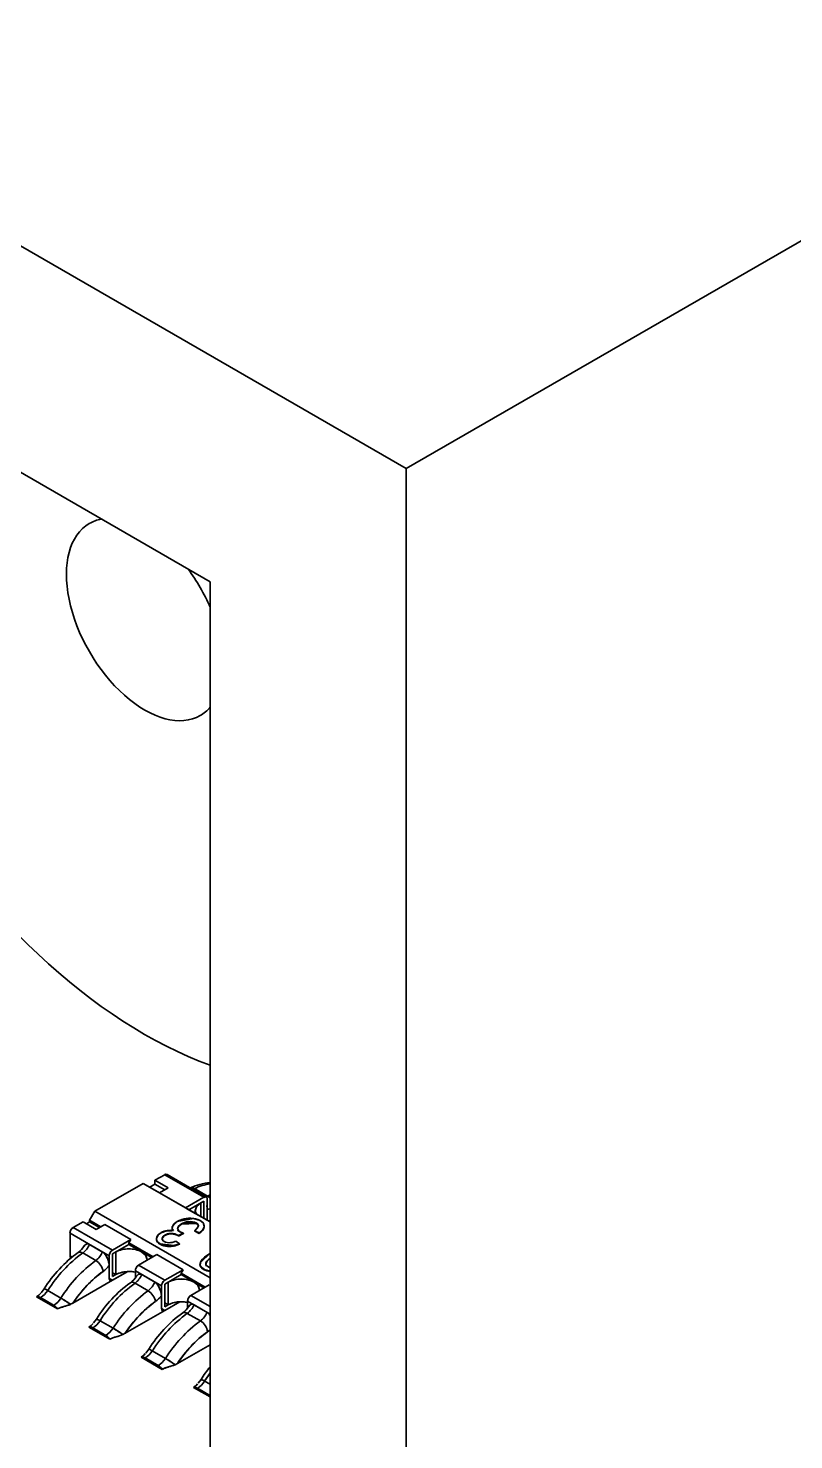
# Model space of a CAD drawing. Extents: x 146 to 1134, y 78 to 926.
# Drawn here: x 815.43 to 823.72, y 846.01 to 861.29 of the extents above; entities that cross this region are included whole.
import ezdxf

# ---------------------------------------------------------------- set-up
doc = ezdxf.new("R2010")
doc.units = 0

msp = doc.modelspace()

# ---------------------------------------------------------------- linework, layer by layer
at = {"color": 7, "lineweight": 35}
for p, q in [((754.612, 894.001), (819.524, 856.524)), ((756.733, 890.326), (817.403, 855.299)), ((819.524, 806.836), (819.524, 856.524)), ((817.403, 803.978), (817.403, 855.299))]:
    msp.add_line(p, q, dxfattribs=at)
at = {"color": 7, "lineweight": 35, "ltscale": 0.326599}
msp.add_line((830.838, 863.056), (819.524, 856.524), dxfattribs=at)
at = {"color": 7, "lineweight": 35, "ltscale": 0.015105}
msp.add_line((816.679, 848.789), (816.156, 848.487), dxfattribs=at)
msp.add_line((816.679, 848.789), (816.156, 848.487), dxfattribs=at)
at = {"color": 7, "lineweight": 35, "ltscale": 0.0209}
for p, q in [((817.403, 848.371), (816.679, 848.789)), ((816.679, 848.789), (817.403, 848.371))]:
    msp.add_line(p, q, dxfattribs=at)
at = {"color": 7, "lineweight": 35, "ltscale": 0.001632}
msp.add_line((816.735, 848.756), (816.679, 848.789), dxfattribs=at)
at = {"color": 7, "lineweight": 35, "ltscale": 0.001633}
msp.add_line((816.806, 848.781), (816.75, 848.748), dxfattribs=at)
msp.add_line((816.806, 848.781), (816.75, 848.748), dxfattribs=at)
at = {"color": 7, "lineweight": 35, "ltscale": 0.003062}
for p, q in [((816.806, 848.822), (816.912, 848.883)), ((816.806, 848.822), (816.912, 848.883)), ((816.912, 848.72), (816.806, 848.781)), ((816.912, 848.72), (816.806, 848.781)), ((816.205, 848.311), (816.099, 848.373)), ((816.205, 848.311), (816.099, 848.373))]:
    msp.add_line(p, q, dxfattribs=at)
at = {"color": 7, "lineweight": 35, "ltscale": 0.004083}
for p, q in [((816.948, 848.74), (816.806, 848.822)), ((816.806, 848.822), (816.948, 848.74)), ((816.028, 848.373), (816.17, 848.291)), ((816.17, 848.291), (816.028, 848.373)), ((816.166, 847.954), (816.025, 848.036)), ((816.166, 847.954), (816.025, 848.036)), ((816.24, 848.046), (816.099, 848.128)), ((816.099, 848.128), (816.24, 848.046)), ((816.806, 847.719), (816.665, 847.801)), ((816.665, 847.801), (816.806, 847.719)), ((815.569, 847.552), (815.71, 847.47)), ((815.71, 847.47), (815.569, 847.552)), ((815.646, 847.63), (815.788, 847.548)), ((815.646, 847.63), (815.788, 847.548)), ((817.372, 847.393), (817.23, 847.475)), ((817.23, 847.475), (817.372, 847.393)), ((816.212, 847.303), (816.353, 847.221)), ((816.212, 847.303), (816.353, 847.221)), ((817.298, 847.301), (817.156, 847.382)), ((817.298, 847.301), (817.156, 847.382)), ((816.134, 847.226), (816.276, 847.144)), ((816.276, 847.144), (816.134, 847.226)), ((816.7, 846.899), (816.841, 846.817)), ((816.841, 846.817), (816.7, 846.899)), ((817.266, 846.572), (817.407, 846.491)), ((817.407, 846.491), (817.266, 846.572))]:
    msp.add_line(p, q, dxfattribs=at)
at = {"color": 7, "lineweight": 35, "ltscale": 0.001021}
for p, q in [((816.806, 848.781), (816.806, 848.822)), ((816.806, 848.781), (816.806, 848.822)), ((816.099, 848.373), (816.064, 848.352)), ((816.099, 848.373), (816.064, 848.352)), ((816.346, 847.74), (816.311, 847.76)), ((816.346, 847.74), (816.311, 847.76)), ((816.912, 847.454), (816.948, 847.475)), ((816.912, 847.454), (816.948, 847.475))]:
    msp.add_line(p, q, dxfattribs=at)
at = {"color": 7, "lineweight": 35, "ltscale": 0.012247}
for p, q in [((816.912, 848.883), (817.336, 848.638)), ((816.912, 848.883), (817.336, 848.638)), ((816.346, 848.067), (815.922, 848.311)), ((816.346, 848.067), (815.922, 848.311))]:
    msp.add_line(p, q, dxfattribs=at)
at = {"color": 7, "lineweight": 35, "ltscale": 0.012249}
msp.add_line((816.937, 848.885), (817.361, 848.641), dxfattribs=at)
at = {"color": 7, "lineweight": 35, "ltscale": 0.003471}
msp.add_line((816.856, 848.687), (816.735, 848.756), dxfattribs=at)
at = {"color": 7, "lineweight": 35, "ltscale": 0.002654}
for p, q in [((816.856, 848.687), (816.948, 848.74)), ((816.948, 848.74), (816.856, 848.687)), ((816.17, 848.291), (816.262, 848.344)), ((816.262, 848.344), (816.17, 848.291))]:
    msp.add_line(p, q, dxfattribs=at)
at = {"color": 7, "lineweight": 35, "ltscale": 0.008164}
for p, q in [((817.138, 848.524), (816.856, 848.687)), ((816.912, 847.74), (816.629, 847.903)), ((816.912, 847.74), (816.629, 847.903))]:
    msp.add_line(p, q, dxfattribs=at)
at = {"color": 7, "lineweight": 35, "ltscale": 0.005716}
for p, q in [((817.336, 848.638), (817.138, 848.524)), ((817.138, 848.524), (817.336, 848.638)), ((817.11, 847.854), (816.912, 847.74)), ((816.912, 847.74), (817.11, 847.854)), ((817.195, 847.577), (817.393, 847.691)), ((817.393, 847.691), (817.195, 847.577))]:
    msp.add_line(p, q, dxfattribs=at)
at = {"color": 7, "lineweight": 35, "ltscale": 0.000557322}
msp.add_line((817.213, 848.726), (817.234, 848.733), dxfattribs=at)
msp.add_line((817.213, 848.726), (817.234, 848.733), dxfattribs=at)
at = {"color": 7, "lineweight": 35, "ltscale": 0.004082}
for p, q in [((817.234, 848.733), (817.375, 848.652)), ((817.234, 848.733), (817.375, 848.652)), ((816.732, 847.627), (816.591, 847.709)), ((816.732, 847.627), (816.591, 847.709))]:
    msp.add_line(p, q, dxfattribs=at)
at = {"color": 7, "lineweight": 35, "ltscale": 0.0005578}
msp.add_line((817.375, 848.652), (817.354, 848.645), dxfattribs=at)
msp.add_line((817.375, 848.652), (817.354, 848.645), dxfattribs=at)
at = {"color": 7, "lineweight": 35, "ltscale": 0.005762}
msp.add_line((817.372, 848.618), (817.372, 848.387), dxfattribs=at)
at = {"color": 7, "lineweight": 35, "ltscale": 0.005714}
for p, q in [((817.372, 848.389), (817.372, 848.618)), ((816.544, 848.181), (816.346, 848.067)), ((816.346, 848.067), (816.544, 848.181)), ((816.629, 847.903), (816.827, 848.018)), ((816.827, 848.018), (816.629, 847.903))]:
    msp.add_line(p, q, dxfattribs=at)
at = {"color": 7, "lineweight": 35, "ltscale": 0.000753345}
for p, q in [((817.375, 848.652), (817.403, 848.664)), ((817.403, 848.664), (817.375, 848.652))]:
    msp.add_line(p, q, dxfattribs=at)
at = {"color": 7, "lineweight": 35, "ltscale": 0.002828}
msp.add_line((816.156, 848.487), (816.099, 848.389), dxfattribs=at)
msp.add_line((816.156, 848.487), (816.099, 848.389), dxfattribs=at)
at = {"color": 7, "lineweight": 35, "ltscale": 0.036006}
for p, q in [((816.156, 848.487), (817.403, 847.767)), ((817.403, 847.767), (816.156, 848.487))]:
    msp.add_line(p, q, dxfattribs=at)
at = {"color": 7, "lineweight": 35, "ltscale": 0.000613215}
msp.add_line((817.16, 848.511), (817.138, 848.524), dxfattribs=at)
at = {"color": 7, "lineweight": 35, "ltscale": 0.007019}
msp.add_line((817.403, 848.371), (817.16, 848.511), dxfattribs=at)
at = {"color": 7, "lineweight": 35, "ltscale": 0.004695}
for p, q in [((817.336, 848.597), (817.174, 848.503)), ((817.336, 848.597), (817.174, 848.503)), ((817.336, 848.409), (817.336, 848.597)), ((817.336, 848.409), (817.336, 848.597))]:
    msp.add_line(p, q, dxfattribs=at)
at = {"color": 7, "lineweight": 35, "ltscale": 0.000787354}
msp.add_line((817.242, 848.495), (817.242, 848.464), dxfattribs=at)
at = {"color": 7, "lineweight": 35, "ltscale": 0.003673}
for p, q in [((817.301, 848.577), (817.301, 848.43)), ((817.301, 848.43), (817.301, 848.577))]:
    msp.add_line(p, q, dxfattribs=at)
at = {"color": 7, "lineweight": 35, "ltscale": 0.003105}
msp.add_line((817.372, 848.511), (817.372, 848.387), dxfattribs=at)
at = {"color": 7, "lineweight": 35, "ltscale": 0.003058}
msp.add_line((817.372, 848.389), (817.372, 848.511), dxfattribs=at)
at = {"color": 7, "lineweight": 35, "ltscale": 0.003061}
msp.add_line((815.922, 848.311), (816.028, 848.373), dxfattribs=at)
msp.add_line((815.922, 848.311), (816.028, 848.373), dxfattribs=at)
at = {"color": 7, "lineweight": 35, "ltscale": 0.000408936}
for p, q in [((816.099, 848.373), (816.099, 848.389)), ((816.099, 848.389), (816.099, 848.373)), ((817.089, 847.801), (817.089, 847.818)), ((817.089, 847.818), (817.089, 847.801))]:
    msp.add_line(p, q, dxfattribs=at)
at = {"color": 7, "lineweight": 35, "ltscale": 0.003469}
msp.add_line((816.099, 848.389), (816.219, 848.32), dxfattribs=at)
msp.add_line((816.099, 848.389), (816.219, 848.32), dxfattribs=at)
at = {"color": 7, "lineweight": 35, "ltscale": 0.008165}
msp.add_line((816.262, 848.344), (816.544, 848.181), dxfattribs=at)
msp.add_line((816.262, 848.344), (816.544, 848.181), dxfattribs=at)
at = {"color": 7, "lineweight": 35, "ltscale": 0.000468586}
msp.add_line((817.047, 848.376), (817.032, 848.365), dxfattribs=at)
at = {"color": 7, "lineweight": 35, "ltscale": 0.000730169}
msp.add_line((817.074, 848.389), (817.047, 848.376), dxfattribs=at)
at = {"color": 7, "lineweight": 35, "ltscale": 0.000102234}
for p, q in [((817.047, 848.371), (817.047, 848.376)), ((817.092, 848.346), (817.092, 848.35)), ((817.092, 848.35), (817.092, 848.346)), ((817.252, 848.356), (817.252, 848.361)), ((817.252, 848.361), (817.252, 848.356)), ((817.275, 848.329), (817.275, 848.325)), ((817.297, 848.381), (817.297, 848.386)), ((817.339, 848.327), (817.339, 848.323)), ((816.823, 848.189), (816.823, 848.185)), ((816.873, 848.251), (816.873, 848.255)), ((816.905, 848.156), (816.905, 848.16)), ((816.914, 848.224), (816.914, 848.229)), ((816.914, 848.229), (816.914, 848.224)), ((817.032, 848.159), (817.032, 848.163)), ((817.052, 848.301), (817.052, 848.296)), ((817.054, 848.224), (817.054, 848.228)), ((817.054, 848.228), (817.054, 848.224)), ((817.06, 848.219), (817.06, 848.224)), ((817.06, 848.224), (817.06, 848.219)), ((817.079, 848.259), (817.079, 848.263)), ((817.115, 848.245), (817.115, 848.249)), ((817.115, 848.249), (817.115, 848.245)), ((817.236, 848.27), (817.236, 848.274)), ((817.236, 848.274), (817.236, 848.27)), ((817.286, 848.252), (817.286, 848.248)), ((817.286, 848.248), (817.286, 848.252)), ((816.862, 848.13), (816.862, 848.134)), ((816.862, 848.134), (816.862, 848.13)), ((817.294, 847.914), (817.294, 847.91)), ((817.298, 847.93), (817.298, 847.934)), ((817.331, 847.859), (817.331, 847.863)), ((817.331, 847.863), (817.331, 847.859)), ((817.356, 847.918), (817.356, 847.914)), ((817.377, 847.884), (817.377, 847.888)), ((817.377, 847.888), (817.377, 847.884))]:
    msp.add_line(p, q, dxfattribs=at)
at = {"color": 7, "lineweight": 35, "ltscale": 0.000420667}
for p, q in [((817.078, 848.341), (817.092, 848.35)), ((817.092, 848.346), (817.078, 848.337))]:
    msp.add_line(p, q, dxfattribs=at)
at = {"color": 7, "lineweight": 35, "ltscale": 0.004007}
for p, q in [((817.252, 848.361), (817.092, 848.35)), ((817.092, 848.346), (817.252, 848.356))]:
    msp.add_line(p, q, dxfattribs=at)
at = {"color": 7, "lineweight": 35, "ltscale": 0.000468845}
for p, q in [((817.092, 848.35), (817.109, 848.359)), ((817.109, 848.355), (817.092, 848.346))]:
    msp.add_line(p, q, dxfattribs=at)
at = {"color": 7, "lineweight": 35, "ltscale": 0.000499009}
for p, q in [((817.109, 848.359), (817.127, 848.366)), ((817.127, 848.362), (817.109, 848.355))]:
    msp.add_line(p, q, dxfattribs=at)
at = {"color": 7, "lineweight": 35, "ltscale": 0.000391304}
for p, q in [((817.252, 848.361), (817.265, 848.351)), ((817.265, 848.347), (817.252, 848.356))]:
    msp.add_line(p, q, dxfattribs=at)
at = {"color": 7, "lineweight": 35, "ltscale": 0.000746858}
msp.add_line((817.297, 848.386), (817.27, 848.398), dxfattribs=at)
at = {"color": 7, "lineweight": 35, "ltscale": 0.000621541}
msp.add_line((817.317, 848.371), (817.297, 848.386), dxfattribs=at)
at = {"color": 7, "lineweight": 35, "ltscale": 0.000211123}
msp.add_line((817.339, 848.323), (817.338, 848.315), dxfattribs=at)
at = {"color": 7, "lineweight": 35, "ltscale": 0.000656039}
msp.add_line((817.403, 848.382), (817.377, 848.386), dxfattribs=at)
at = {"color": 7, "lineweight": 35, "ltscale": 0.000658254}
msp.add_line((817.403, 848.382), (817.377, 848.386), dxfattribs=at)
at = {"color": 7, "lineweight": 35, "ltscale": 0.006125}
for p, q in [((815.887, 848.005), (815.887, 848.25)), ((815.887, 848.005), (815.887, 848.25)), ((816.912, 847.699), (816.912, 847.454)), ((816.912, 847.699), (816.912, 847.454))]:
    msp.add_line(p, q, dxfattribs=at)
at = {"color": 7, "lineweight": 35, "ltscale": 0.012248}
for p, q in [((815.887, 848.25), (816.311, 848.005)), ((816.311, 848.005), (815.887, 848.25))]:
    msp.add_line(p, q, dxfattribs=at)
at = {"color": 7, "lineweight": 35, "ltscale": 0.00106}
msp.add_line((816.544, 848.181), (816.523, 848.144), dxfattribs=at)
msp.add_line((816.544, 848.181), (816.523, 848.144), dxfattribs=at)
at = {"color": 7, "lineweight": 35, "ltscale": 0.000478516}
msp.add_line((816.825, 848.2), (816.833, 848.217), dxfattribs=at)
at = {"color": 7, "lineweight": 35, "ltscale": 0.000578099}
msp.add_line((816.873, 848.255), (816.853, 848.243), dxfattribs=at)
at = {"color": 7, "lineweight": 35, "ltscale": 0.000389024}
msp.add_line((816.886, 848.263), (816.873, 848.255), dxfattribs=at)
at = {"color": 7, "lineweight": 35, "ltscale": 0.000321414}
msp.add_line((816.905, 848.16), (816.895, 848.168), dxfattribs=at)
at = {"color": 7, "lineweight": 35, "ltscale": 0.00032714}
for p, q in [((816.903, 848.221), (816.914, 848.229)), ((816.914, 848.224), (816.903, 848.217))]:
    msp.add_line(p, q, dxfattribs=at)
at = {"color": 7, "lineweight": 35, "ltscale": 0.000382201}
msp.add_line((816.919, 848.154), (816.905, 848.16), dxfattribs=at)
at = {"color": 7, "lineweight": 35, "ltscale": 0.000416948}
msp.add_line((816.914, 848.229), (816.929, 848.236), dxfattribs=at)
at = {"color": 7, "lineweight": 35, "ltscale": 0.000417626}
msp.add_line((816.929, 848.232), (816.914, 848.224), dxfattribs=at)
at = {"color": 7, "lineweight": 35, "ltscale": 0.000462646}
msp.add_line((816.989, 848.28), (816.97, 848.281), dxfattribs=at)
at = {"color": 7, "lineweight": 35, "ltscale": 0.000450261}
msp.add_line((817.007, 848.278), (816.989, 848.28), dxfattribs=at)
at = {"color": 7, "lineweight": 35, "ltscale": 0.000387032}
msp.add_line((816.997, 848.29), (817.007, 848.278), dxfattribs=at)
at = {"color": 7, "lineweight": 35, "ltscale": 0.000792497}
msp.add_line((817.032, 848.163), (817.002, 848.152), dxfattribs=at)
at = {"color": 7, "lineweight": 35, "ltscale": 0.001202}
for p, q in [((817.032, 848.163), (817.071, 848.134)), ((817.071, 848.134), (817.032, 848.163))]:
    msp.add_line(p, q, dxfattribs=at)
at = {"color": 7, "lineweight": 35, "ltscale": 0.000183264}
for p, q in [((817.06, 848.224), (817.054, 848.228)), ((817.054, 848.228), (817.06, 848.224)), ((817.06, 848.219), (817.054, 848.224)), ((817.054, 848.224), (817.06, 848.219))]:
    msp.add_line(p, q, dxfattribs=at)
at = {"color": 7, "lineweight": 35, "ltscale": 0.001528}
for p, q in [((817.115, 848.249), (817.06, 848.224)), ((817.06, 848.224), (817.115, 848.249)), ((817.115, 848.245), (817.06, 848.219)), ((817.06, 848.219), (817.115, 848.245))]:
    msp.add_line(p, q, dxfattribs=at)
at = {"color": 7, "lineweight": 35, "ltscale": 0.00040656}
msp.add_line((817.079, 848.263), (817.066, 848.273), dxfattribs=at)
at = {"color": 7, "lineweight": 35, "ltscale": 0.001358}
for p, q in [((817.286, 848.252), (817.236, 848.274)), ((817.236, 848.274), (817.286, 848.252)), ((817.286, 848.248), (817.236, 848.27)), ((817.236, 848.27), (817.286, 848.248))]:
    msp.add_line(p, q, dxfattribs=at)
at = {"color": 7, "lineweight": 35, "ltscale": 0.000610352}
for p, q in [((817.286, 848.252), (817.305, 848.267)), ((817.305, 848.263), (817.286, 848.248))]:
    msp.add_line(p, q, dxfattribs=at)
at = {"color": 7, "lineweight": 35, "ltscale": 0.000683621}
msp.add_line((815.911, 847.992), (815.887, 848.005), dxfattribs=at)
msp.add_line((815.911, 847.992), (815.887, 848.005), dxfattribs=at)
at = {"color": 7, "lineweight": 35, "ltscale": 0.000256175}
msp.add_line((816.048, 848.119), (816.041, 848.111), dxfattribs=at)
at = {"color": 7, "lineweight": 35, "ltscale": 0.000247851}
for p, q in [((816.047, 848.119), (816.041, 848.112)), ((817.179, 847.466), (817.173, 847.458))]:
    msp.add_line(p, q, dxfattribs=at)
at = {"color": 7, "lineweight": 35, "ltscale": 0.001112}
for p, q in [((816.292, 847.978), (816.27, 848.017)), ((816.857, 847.652), (816.836, 847.691))]:
    msp.add_line(p, q, dxfattribs=at)
at = {"color": 7, "lineweight": 35, "ltscale": 0.006123}
for p, q in [((816.311, 847.76), (816.311, 848.005)), ((816.311, 848.005), (816.311, 847.76)), ((816.346, 848.026), (816.346, 847.781)), ((816.346, 848.026), (816.346, 847.781)), ((816.382, 848.046), (816.382, 847.801)), ((816.382, 847.801), (816.382, 848.046)), ((816.948, 847.719), (816.948, 847.475)), ((816.948, 847.475), (816.948, 847.719)), ((816.877, 847.434), (816.877, 847.679)), ((816.877, 847.679), (816.877, 847.434))]:
    msp.add_line(p, q, dxfattribs=at)
at = {"color": 7, "lineweight": 35, "ltscale": 0.005103}
for p, q in [((816.523, 848.128), (816.346, 848.026)), ((816.523, 848.128), (816.346, 848.026)), ((817.089, 847.801), (816.912, 847.699)), ((817.089, 847.801), (816.912, 847.699))]:
    msp.add_line(p, q, dxfattribs=at)
at = {"color": 7, "lineweight": 35, "ltscale": 0.00040741}
for p, q in [((816.523, 848.128), (816.523, 848.144)), ((816.523, 848.144), (816.523, 848.128))]:
    msp.add_line(p, q, dxfattribs=at)
at = {"color": 7, "lineweight": 35, "ltscale": 0.007553}
for p, q in [((816.523, 848.144), (816.785, 847.993)), ((816.523, 848.144), (816.785, 847.993)), ((817.089, 847.818), (817.351, 847.666)), ((817.089, 847.818), (817.351, 847.666))]:
    msp.add_line(p, q, dxfattribs=at)
at = {"color": 7, "lineweight": 35, "ltscale": 0.007145}
for p, q in [((816.771, 847.985), (816.523, 848.128)), ((816.771, 847.985), (816.523, 848.128)), ((817.336, 847.658), (817.089, 847.801)), ((817.336, 847.658), (817.089, 847.801))]:
    msp.add_line(p, q, dxfattribs=at)
at = {"color": 7, "lineweight": 35, "ltscale": 0.008166}
msp.add_line((816.827, 848.018), (817.11, 847.854), dxfattribs=at)
msp.add_line((816.827, 848.018), (817.11, 847.854), dxfattribs=at)
at = {"color": 7, "lineweight": 35, "ltscale": 0.000564423}
for p, q in [((816.844, 848.147), (816.862, 848.134)), ((816.862, 848.13), (816.844, 848.143))]:
    msp.add_line(p, q, dxfattribs=at)
at = {"color": 7, "lineweight": 35, "ltscale": 0.000808591}
msp.add_line((816.862, 848.134), (816.892, 848.121), dxfattribs=at)
at = {"color": 7, "lineweight": 35, "ltscale": 0.000525454}
msp.add_line((816.881, 848.121), (816.862, 848.13), dxfattribs=at)
at = {"color": 7, "lineweight": 35, "ltscale": 0.000887171}
msp.add_line((816.892, 848.121), (816.926, 848.112), dxfattribs=at)
at = {"color": 7, "lineweight": 35, "ltscale": 0.001113}
msp.add_line((817.029, 848.12), (817.071, 848.134), dxfattribs=at)
at = {"color": 7, "lineweight": 35, "ltscale": 0.000735796}
msp.add_line((817.071, 848.13), (817.043, 848.12), dxfattribs=at)
at = {"color": 7, "lineweight": 35, "ltscale": 0.000100708}
for p, q in [((817.071, 848.13), (817.071, 848.134)), ((817.071, 848.134), (817.071, 848.13))]:
    msp.add_line(p, q, dxfattribs=at)
at = {"color": 7, "lineweight": 35, "ltscale": 0.003625}
msp.add_line((817.298, 847.934), (817.403, 848.034), dxfattribs=at)
at = {"color": 7, "lineweight": 35, "ltscale": 0.000730544}
msp.add_line((817.369, 848.007), (817.393, 848.023), dxfattribs=at)
at = {"color": 7, "lineweight": 35, "ltscale": 0.000303926}
msp.add_line((817.403, 848.034), (817.393, 848.027), dxfattribs=at)
at = {"color": 7, "lineweight": 35, "ltscale": 0.001075}
msp.add_line((816.306, 847.938), (816.292, 847.978), dxfattribs=at)
at = {"color": 7, "lineweight": 35, "ltscale": 0.003467}
for p, q in [((816.311, 847.76), (816.311, 847.899)), ((816.311, 847.76), (816.311, 847.899)), ((816.877, 847.434), (816.877, 847.572)), ((816.877, 847.434), (816.877, 847.572))]:
    msp.add_line(p, q, dxfattribs=at)
at = {"color": 7, "lineweight": 35, "ltscale": 0.00018951}
for p, q in [((816.723, 847.964), (816.722, 847.957)), ((817.288, 847.638), (817.288, 847.63))]:
    msp.add_line(p, q, dxfattribs=at)
at = {"color": 7, "lineweight": 35, "ltscale": 0.001061}
msp.add_line((817.11, 847.854), (817.089, 847.818), dxfattribs=at)
msp.add_line((817.11, 847.854), (817.089, 847.818), dxfattribs=at)
at = {"color": 7, "lineweight": 35, "ltscale": 0.00048842}
msp.add_line((817.298, 847.934), (817.294, 847.915), dxfattribs=at)
at = {"color": 7, "lineweight": 35, "ltscale": 0.000492074}
msp.add_line((817.307, 847.952), (817.298, 847.934), dxfattribs=at)
at = {"color": 7, "lineweight": 35, "ltscale": 0.000532132}
for p, q in [((817.32, 847.968), (817.307, 847.952)), ((817.307, 847.948), (817.32, 847.964))]:
    msp.add_line(p, q, dxfattribs=at)
at = {"color": 7, "lineweight": 35, "ltscale": 0.000640015}
for p, q in [((817.31, 847.878), (817.331, 847.863)), ((817.331, 847.859), (817.31, 847.874))]:
    msp.add_line(p, q, dxfattribs=at)
at = {"color": 7, "lineweight": 35, "ltscale": 0.001081}
msp.add_line((817.32, 847.964), (817.352, 847.994), dxfattribs=at)
at = {"color": 7, "lineweight": 35, "ltscale": 0.000515894}
for p, q in [((817.331, 847.863), (817.35, 847.854)), ((817.35, 847.85), (817.331, 847.859))]:
    msp.add_line(p, q, dxfattribs=at)
at = {"color": 7, "lineweight": 35, "ltscale": 0.000346996}
msp.add_line((817.377, 847.888), (817.366, 847.896), dxfattribs=at)
at = {"color": 7, "lineweight": 35, "ltscale": 0.000234077}
msp.add_line((817.385, 847.884), (817.377, 847.888), dxfattribs=at)
at = {"color": 7, "lineweight": 35, "ltscale": 0.000303573}
msp.add_line((817.397, 847.88), (817.385, 847.884), dxfattribs=at)
at = {"color": 7, "lineweight": 35, "ltscale": 0.012369}
for p, q in [((815.918, 847.493), (816.346, 847.74)), ((815.918, 847.493), (816.346, 847.74)), ((816.484, 847.166), (816.912, 847.413)), ((816.484, 847.166), (816.912, 847.413))]:
    msp.add_line(p, q, dxfattribs=at)
at = {"color": 7, "lineweight": 35, "ltscale": 0.004741}
for p, q in [((816.346, 847.74), (816.511, 847.835)), ((816.912, 847.413), (817.076, 847.508))]:
    msp.add_line(p, q, dxfattribs=at)
at = {"color": 7, "lineweight": 35, "ltscale": 0.004726}
for p, q in [((816.51, 847.834), (816.346, 847.74)), ((817.076, 847.508), (816.912, 847.413))]:
    msp.add_line(p, q, dxfattribs=at)
at = {"color": 7, "lineweight": 35, "ltscale": 0.00102}
for p, q in [((816.382, 847.801), (816.346, 847.822)), ((816.346, 847.822), (816.382, 847.801)), ((816.346, 847.781), (816.382, 847.801)), ((816.346, 847.781), (816.382, 847.801)), ((816.912, 847.413), (816.877, 847.434)), ((816.912, 847.413), (816.877, 847.434)), ((816.948, 847.475), (816.912, 847.495)), ((816.912, 847.495), (816.948, 847.475))]:
    msp.add_line(p, q, dxfattribs=at)
at = {"color": 7, "lineweight": 35, "ltscale": 0.001862}
for p, q in [((816.594, 847.842), (816.594, 847.768)), ((816.594, 847.768), (816.594, 847.842)), ((817.16, 847.515), (817.16, 847.441)), ((817.16, 847.441), (817.16, 847.515))]:
    msp.add_line(p, q, dxfattribs=at)
at = {"color": 7, "lineweight": 35, "ltscale": 0.008167}
for p, q in [((816.594, 847.842), (816.877, 847.679)), ((816.877, 847.679), (816.594, 847.842))]:
    msp.add_line(p, q, dxfattribs=at)
at = {"color": 7, "lineweight": 35, "ltscale": 0.000257132}
for p, q in [((816.613, 847.793), (816.607, 847.785)), ((817.179, 847.466), (817.173, 847.458))]:
    msp.add_line(p, q, dxfattribs=at)
at = {"color": 7, "lineweight": 35, "ltscale": 0.00024665}
msp.add_line((816.613, 847.793), (816.607, 847.785), dxfattribs=at)
at = {"color": 7, "lineweight": 35, "ltscale": 0.000283707}
msp.add_line((817.393, 847.691), (817.403, 847.685), dxfattribs=at)
msp.add_line((817.393, 847.691), (817.403, 847.685), dxfattribs=at)
at = {"color": 7, "lineweight": 35, "ltscale": 0.000781251}
msp.add_line((815.551, 847.579), (815.526, 847.56), dxfattribs=at)
at = {"color": 7, "lineweight": 35, "ltscale": 0.006532}
for p, q in [((815.526, 847.56), (815.753, 847.43)), ((815.753, 847.43), (815.526, 847.56)), ((816.092, 847.234), (816.318, 847.103)), ((816.318, 847.103), (816.092, 847.234)), ((816.658, 846.907), (816.884, 846.776)), ((816.884, 846.776), (816.658, 846.907))]:
    msp.add_line(p, q, dxfattribs=at)
at = {"color": 7, "lineweight": 35, "ltscale": 0.000717801}
msp.add_line((815.571, 847.6), (815.551, 847.579), dxfattribs=at)
at = {"color": 7, "lineweight": 35, "ltscale": 0.001341}
for p, q in [((815.575, 847.605), (815.608, 847.648)), ((816.141, 847.278), (816.173, 847.321)), ((816.707, 846.952), (816.739, 846.994)), ((817.272, 846.625), (817.305, 846.668))]:
    msp.add_line(p, q, dxfattribs=at)
at = {"color": 7, "lineweight": 35, "ltscale": 0.001076}
msp.add_line((816.872, 847.611), (816.857, 847.652), dxfattribs=at)
at = {"color": 7, "lineweight": 35, "ltscale": 0.005999}
msp.add_line((817.403, 847.457), (817.195, 847.577), dxfattribs=at)
msp.add_line((817.403, 847.457), (817.195, 847.577), dxfattribs=at)
at = {"color": 7, "lineweight": 35, "ltscale": 0.00089007}
msp.add_line((815.753, 847.43), (815.785, 847.444), dxfattribs=at)
at = {"color": 7, "lineweight": 35, "ltscale": 0.000949769}
msp.add_line((815.785, 847.444), (815.821, 847.455), dxfattribs=at)
at = {"color": 7, "lineweight": 35, "ltscale": 0.000952786}
for p, q in [((815.821, 847.455), (815.858, 847.467)), ((816.387, 847.129), (816.423, 847.14)), ((816.953, 846.802), (816.989, 846.813))]:
    msp.add_line(p, q, dxfattribs=at)
at = {"color": 7, "lineweight": 35, "ltscale": 0.000924207}
for p, q in [((815.858, 847.467), (815.892, 847.48)), ((816.423, 847.14), (816.458, 847.153))]:
    msp.add_line(p, q, dxfattribs=at)
at = {"color": 7, "lineweight": 35, "ltscale": 0.000719246}
for p, q in [((815.892, 847.48), (815.918, 847.493)), ((815.892, 847.48), (815.918, 847.493)), ((816.458, 847.153), (816.484, 847.166)), ((816.458, 847.153), (816.484, 847.166)), ((817.024, 846.826), (817.049, 846.839)), ((817.024, 846.826), (817.049, 846.839))]:
    msp.add_line(p, q, dxfattribs=at)
at = {"color": 7, "lineweight": 35, "ltscale": 0.00702}
for p, q in [((817.16, 847.515), (817.403, 847.375)), ((817.403, 847.375), (817.16, 847.515))]:
    msp.add_line(p, q, dxfattribs=at)
at = {"color": 7, "lineweight": 35, "ltscale": 0.000780335}
msp.add_line((816.117, 847.252), (816.092, 847.234), dxfattribs=at)
at = {"color": 7, "lineweight": 35, "ltscale": 0.000718911}
msp.add_line((816.137, 847.273), (816.117, 847.252), dxfattribs=at)
at = {"color": 7, "lineweight": 35, "ltscale": 0.000889451}
msp.add_line((816.318, 847.103), (816.351, 847.117), dxfattribs=at)
at = {"color": 7, "lineweight": 35, "ltscale": 0.000950226}
msp.add_line((816.351, 847.117), (816.387, 847.129), dxfattribs=at)
at = {"color": 7, "lineweight": 35, "ltscale": 0.000848368}
msp.add_line((817.403, 847.204), (817.376, 847.183), dxfattribs=at)
at = {"color": 7, "lineweight": 35, "ltscale": 0.000843833}
msp.add_line((817.376, 847.183), (817.403, 847.204), dxfattribs=at)
at = {"color": 7, "lineweight": 35, "ltscale": 0.000716754}
msp.add_line((816.702, 846.947), (816.683, 846.926), dxfattribs=at)
at = {"color": 7, "lineweight": 35, "ltscale": 0.004084}
msp.add_line((816.777, 846.976), (816.919, 846.895), dxfattribs=at)
msp.add_line((816.777, 846.976), (816.919, 846.895), dxfattribs=at)
at = {"color": 7, "lineweight": 35, "ltscale": 0.010202}
msp.add_line((817.049, 846.839), (817.403, 847.043), dxfattribs=at)
msp.add_line((817.049, 846.839), (817.403, 847.043), dxfattribs=at)
at = {"color": 7, "lineweight": 35, "ltscale": 0.000782471}
msp.add_line((816.683, 846.926), (816.658, 846.907), dxfattribs=at)
at = {"color": 7, "lineweight": 35, "ltscale": 0.000891465}
msp.add_line((816.884, 846.776), (816.916, 846.791), dxfattribs=at)
at = {"color": 7, "lineweight": 35, "ltscale": 0.000948313}
msp.add_line((816.916, 846.791), (816.953, 846.802), dxfattribs=at)
at = {"color": 7, "lineweight": 35, "ltscale": 0.000925635}
msp.add_line((816.989, 846.813), (817.024, 846.826), dxfattribs=at)
at = {"color": 7, "lineweight": 35, "ltscale": 0.002645}
msp.add_line((817.343, 846.65), (817.403, 846.737), dxfattribs=at)
at = {"color": 7, "lineweight": 35, "ltscale": 0.00263}
msp.add_line((817.403, 846.736), (817.343, 846.65), dxfattribs=at)
at = {"color": 7, "lineweight": 35, "ltscale": 0.001722}
msp.add_line((817.343, 846.65), (817.403, 846.615), dxfattribs=at)
msp.add_line((817.343, 846.65), (817.403, 846.615), dxfattribs=at)
at = {"color": 7, "lineweight": 35, "ltscale": 0.000781555}
msp.add_line((817.248, 846.599), (817.223, 846.581), dxfattribs=at)
at = {"color": 7, "lineweight": 35, "ltscale": 0.005184}
for p, q in [((817.223, 846.581), (817.403, 846.477)), ((817.403, 846.477), (817.223, 846.581))]:
    msp.add_line(p, q, dxfattribs=at)
at = {"color": 7, "lineweight": 35, "ltscale": 0.000717866}
msp.add_line((817.268, 846.62), (817.248, 846.599), dxfattribs=at)
at = {"color": 7, "lineweight": 35}
for points in [[(817.243, 848.495), (817.261, 848.544), (817.301, 848.577)], [(817.007, 848.278), (816.994, 848.298), (816.992, 848.309), (816.998, 848.331), (817.011, 848.348), (817.047, 848.376)], [(817.047, 848.376), (817.224, 848.409), (817.297, 848.386)], [(817.092, 848.35), (817.062, 848.326), (817.053, 848.307), (817.052, 848.297), (817.06, 848.279), (817.079, 848.263)], [(817.066, 848.273), (817.052, 848.295), (817.053, 848.31), (817.058, 848.32), (817.078, 848.341)], [(817.236, 848.274), (817.268, 848.308), (817.275, 848.327), (817.274, 848.336), (817.262, 848.354), (817.252, 848.361)], [(817.265, 848.351), (817.273, 848.341), (817.276, 848.33), (817.271, 848.314), (817.236, 848.274)], [(817.297, 848.386), (817.327, 848.361), (817.338, 848.317), (817.325, 848.288), (817.286, 848.252)], [(817.286, 848.248), (817.318, 848.276), (817.33, 848.292), (817.339, 848.325)], [(816.862, 848.134), (816.835, 848.156), (816.824, 848.176), (816.823, 848.197), (816.845, 848.235), (816.873, 848.255)], [(816.914, 848.229), (816.893, 848.212), (816.886, 848.202), (816.884, 848.191), (816.89, 848.172), (816.905, 848.16)], [(816.664, 848.046), (816.705, 848.013), (816.723, 847.964)], [(816.665, 848.046), (816.703, 848.014), (816.716, 847.995), (816.723, 847.957)], [(817.071, 848.134), (817.011, 848.115), (816.862, 848.134)], [(816.862, 848.13), (817.01, 848.111), (817.071, 848.13)], [(817.298, 847.93), (817.294, 847.904), (817.298, 847.892), (817.322, 847.865), (817.331, 847.859)], [(817.331, 847.863), (817.305, 847.884), (817.297, 847.896), (817.296, 847.927), (817.298, 847.934)], [(817.356, 847.916), (817.359, 847.927), (817.371, 847.947), (817.403, 847.975)], [(817.403, 847.979), (817.366, 847.944), (817.357, 847.924), (817.359, 847.904), (817.377, 847.888)], [(817.23, 847.719), (817.271, 847.687), (817.288, 847.638)], [(817.23, 847.719), (817.269, 847.688), (817.282, 847.669), (817.289, 847.631)]]:
    msp.add_lwpolyline(points, dxfattribs=at)
for centre, radius, start, end in [((816.927, 848.864), 0.0242, 65.3655, 127.9016), ((816.927, 848.863), 0.0251, 66.5619, 126.5592), ((817.461, 848.149), 0.651, 95.1046, 114.7347), ((817.505, 848.148), 0.645, 99.1067, 114.8673), ((817.505, 848.148), 0.645, 99.1068, 114.8672), ((817.203, 848.689), 0.0534, 55.6108, 110.3037), ((817.203, 848.687), 0.0552, 56.2777, 105.2944), ((817.351, 848.619), 0.0242, 65.3655, 127.9016), ((817.351, 848.622), 0.0208, 347.536, 132.464), ((817.348, 848.621), 0.0242, 352.0984, 54.6345), ((817.319, 848.558), 0.109, 40.0365, 59.1232), ((817.319, 848.558), 0.109, 40.0365, 59.1232), ((817.317, 848.495), 0.0737, 179.922, 210.8051), ((817.21, 848.51), 0.162, 0.5354, 14.3673), ((817.207, 848.509), 0.165, 0.78, 14.3433), ((817.378, 848.63), 0.119, 266.7771, 281.7942), ((817.378, 848.63), 0.119, 266.8815, 281.8522), ((815.966, 848.246), 0.079, 123.3592, 176.6408), ((815.959, 848.252), 0.0696, 121.687, 151.9436), ((817.03, 848.31), 0.0379, 146.9234, 210.9821), ((817.029, 848.305), 0.0375, 174.3842, 211.3762), ((817.03, 848.306), 0.0385, 181.2669, 211.1443), ((817.095, 848.27), 0.114, 123.6713, 148.307), ((817.106, 848.254), 0.131, 124.7199, 139.3764), ((817.116, 848.284), 0.066, 110.8612, 167.0099), ((817.107, 848.288), 0.0566, 120.991, 171.4823), ((817.183, 848.136), 0.275, 92.7866, 113.4315), ((817.181, 848.204), 0.171, 94.0835, 108.4777), ((817.181, 848.203), 0.168, 93.8929, 108.5285), ((817.19, 848.236), 0.139, 63.5174, 98.5308), ((817.19, 848.232), 0.139, 63.6063, 98.6026), ((817.188, 848.153), 0.259, 71.4843, 93.9824), ((817.238, 848.321), 0.038, 6.4219, 68.0483), ((817.254, 848.337), 0.0865, 306.0102, 347.7432), ((817.254, 848.333), 0.0866, 306.1301, 347.809), ((817.282, 848.326), 0.0571, 352.7401, 52.0419), ((815.956, 848.248), 0.0696, 148.0564, 178.3131), ((816.877, 848.191), 0.0545, 174.8021, 232.8681), ((816.877, 848.187), 0.0545, 174.8021, 232.8681), ((816.888, 848.191), 0.066, 186.129, 247.4634), ((816.894, 848.182), 0.073, 124.0693, 169.1605), ((816.971, 848.075), 0.206, 79.9862, 118.5883), ((816.931, 848.178), 0.0487, 109.9443, 170.0794), ((816.926, 848.184), 0.043, 121.1357, 165.5643), ((816.926, 848.18), 0.043, 121.1357, 165.5643), ((816.913, 848.19), 0.0291, 170.8009, 231.5994), ((816.97, 848.077), 0.204, 89.8225, 114.1659), ((816.971, 848.068), 0.209, 85.0534, 113.9422), ((816.97, 848.073), 0.204, 89.797, 114.1541), ((816.983, 848.103), 0.144, 60.4689, 118.6546), ((816.983, 848.099), 0.144, 60.4689, 118.6546), ((816.961, 848.283), 0.137, 251.9518, 287.5412), ((816.981, 848.11), 0.137, 88.5948, 112.1996), ((816.981, 848.106), 0.137, 88.5948, 112.1996), ((816.958, 848.318), 0.171, 268.4899, 295.6491), ((816.984, 848.105), 0.141, 60.3576, 89.9289), ((816.984, 848.101), 0.141, 60.3576, 89.9289), ((817.098, 848.304), 0.0478, 201.5506, 227.2574), ((817.16, 848.419), 0.176, 242.4986, 255.2217), ((817.161, 848.422), 0.178, 242.5949, 255.1128), ((816.816, 846.889), 1.427, 126.1542, 147.891), ((816.899, 846.844), 1.478, 126.2823, 147.9291), ((816.899, 846.844), 1.478, 126.2821, 147.9289), ((815.911, 848.002), 0.0243, 172.5601, 238.0916), ((815.911, 848.002), 0.0242, 172.0984, 234.6345), ((815.812, 848.258), 0.272, 306.8201, 327.4236), ((815.995, 847.998), 0.0475, 51.1742, 114.7169), ((815.995, 847.998), 0.0475, 51.1742, 114.7169), ((815.883, 848.224), 0.236, 306.9113, 335.8956), ((815.883, 848.224), 0.236, 306.9098, 335.8952), ((816.078, 848.095), 0.0386, 57.3713, 141.4267), ((816.082, 848.088), 0.0467, 105.3731, 137.3735), ((816.078, 848.093), 0.0408, 58.5971, 101.6392), ((816.024, 848.143), 0.236, 306.9113, 335.8956), ((816.024, 848.143), 0.236, 306.9098, 335.8952), ((816.182, 847.958), 0.106, 33.9381, 56.3861), ((816.15, 847.927), 0.15, 20.1863, 52.8946), ((816.39, 848.001), 0.079, 123.3592, 176.6408), ((816.381, 848.003), 0.0696, 148.0564, 178.3131), ((816.383, 848.007), 0.0696, 121.687, 151.9436), ((816.523, 847.764), 0.316, 63.3592, 116.6408), ((816.515, 847.796), 0.283, 88.2229, 117.9585), ((816.533, 847.802), 0.277, 61.6571, 91.9863), ((816.961, 848.341), 0.235, 250.0776, 290.486), ((816.961, 848.357), 0.247, 261.9398, 285.9388), ((817.548, 847.758), 0.308, 120.3662, 141.8227), ((817.572, 847.73), 0.347, 125.7733, 136.6008), ((817.041, 846.763), 1.478, 126.2823, 147.9291), ((817.041, 846.763), 1.478, 126.2821, 147.9289), ((816.072, 847.806), 0.176, 10.0913, 57.5405), ((816.072, 847.806), 0.176, 10.0913, 57.5405), ((816.047, 848.112), 0.339, 305.6843, 321.1497), ((816.044, 848.114), 0.343, 305.7594, 321.0721), ((816.115, 847.892), 0.196, 1.9356, 26.1164), ((816.148, 847.897), 0.163, 0.6981, 14.4928), ((816.673, 847.837), 0.079, 123.3592, 176.6408), ((816.664, 847.84), 0.0696, 148.0564, 178.3131), ((816.666, 847.844), 0.0696, 121.687, 151.9436), ((817.342, 847.915), 0.0489, 180.4571, 229.1712), ((817.342, 847.911), 0.0489, 180.4571, 229.1712), ((817.413, 848.008), 0.167, 240.607, 266.5481), ((817.413, 848.004), 0.167, 240.607, 266.5481), ((817.413, 848.001), 0.164, 247.3183, 266.4399), ((817.413, 848.005), 0.164, 247.3234, 266.5105), ((817.386, 847.918), 0.0301, 164.0947, 227.4611), ((817.386, 847.914), 0.0301, 164.0947, 227.4611), ((817.41, 847.912), 0.0544, 141.1095, 165.1334), ((817.41, 847.908), 0.0544, 141.1095, 165.1334), ((817.514, 847.821), 0.193, 125.0394, 139.3564), ((817.514, 847.817), 0.193, 125.0394, 139.3564), ((817.414, 847.955), 0.0767, 240.8449, 261.3957), ((817.023, 846.773), 1.318, 126.2038, 146.9383), ((816.919, 846.89), 1.162, 125.4493, 136.7758), ((817.382, 846.562), 1.427, 126.1542, 147.891), ((817.465, 846.518), 1.478, 126.2823, 147.9291), ((817.465, 846.518), 1.478, 126.2821, 147.9289), ((816.335, 847.757), 0.0242, 172.0984, 234.6345), ((816.332, 847.756), 0.0208, 167.536, 312.4639), ((816.331, 847.759), 0.0242, 245.3655, 307.9016), ((816.523, 847.52), 0.315, 76.9692, 116.6355), ((816.515, 847.551), 0.283, 88.2229, 117.9585), ((816.526, 847.502), 0.333, 78.202, 90.4774), ((816.56, 847.671), 0.0475, 51.1742, 114.7169), ((816.56, 847.671), 0.0475, 51.1742, 114.7169), ((816.378, 847.931), 0.272, 306.8201, 327.4236), ((816.449, 847.898), 0.236, 306.9113, 335.8956), ((816.449, 847.898), 0.236, 306.9098, 335.8952), ((816.648, 847.761), 0.0467, 105.3731, 137.3735), ((816.644, 847.768), 0.0386, 57.3713, 141.4267), ((816.643, 847.766), 0.0408, 58.5971, 101.6392), ((816.59, 847.816), 0.236, 306.9113, 335.8956), ((816.59, 847.816), 0.236, 306.9098, 335.8952), ((816.716, 847.6), 0.15, 20.1863, 52.8946), ((816.747, 847.631), 0.106, 33.9381, 56.3861), ((816.956, 847.674), 0.079, 123.3592, 176.6408), ((816.946, 847.677), 0.0696, 148.0564, 178.3131), ((816.949, 847.681), 0.0696, 121.687, 151.9436), ((817.089, 847.438), 0.316, 63.3592, 116.6408), ((817.08, 847.469), 0.283, 88.2229, 117.9585), ((817.099, 847.476), 0.277, 61.6571, 91.9863), ((815.436, 847.705), 0.171, 301.8773, 322.0052), ((815.537, 847.507), 0.0544, 55.1237, 101.9063), ((815.537, 847.506), 0.0558, 55.7786, 101.3004), ((815.442, 847.755), 0.239, 301.9398, 328.3961), ((815.442, 847.755), 0.239, 301.9393, 328.3957), ((815.571, 847.528), 0.126, 53.742, 73.1629), ((815.572, 847.528), 0.125, 53.7163, 73.2335), ((815.584, 847.673), 0.239, 301.9398, 328.3961), ((815.584, 847.673), 0.239, 301.9393, 328.3957), ((815.14, 846.438), 1.285, 54.1713, 59.7516), ((815.141, 846.438), 1.284, 54.1709, 59.7524), ((817.125, 846.69), 1.449, 136.5833, 146.3549), ((817.607, 846.436), 1.478, 126.2823, 147.9291), ((817.607, 846.436), 1.478, 126.2821, 147.9289), ((816.638, 847.479), 0.176, 10.0913, 57.5405), ((816.638, 847.479), 0.176, 10.0913, 57.5405), ((816.613, 847.785), 0.339, 305.6843, 321.1497), ((816.61, 847.788), 0.343, 305.7594, 321.0721), ((816.681, 847.566), 0.196, 1.9356, 26.1164), ((816.714, 847.57), 0.163, 0.6981, 14.4928), ((817.238, 847.511), 0.079, 123.3592, 176.6408), ((817.229, 847.513), 0.0696, 148.0564, 178.3131), ((817.232, 847.517), 0.0696, 121.687, 151.9436), ((815.64, 847.356), 0.134, 33.2287, 58.601), ((815.638, 847.354), 0.138, 33.5667, 58.2797), ((815.895, 847.151), 0.313, 103.5096, 116.968), ((815.655, 848.064), 0.631, 285.248, 292.073), ((817.588, 846.447), 1.318, 126.2038, 146.9383), ((817.484, 846.563), 1.162, 125.4493, 136.7758), ((817.948, 846.236), 1.427, 126.1542, 147.891), ((816.901, 847.43), 0.0242, 172.0984, 234.6345), ((816.898, 847.429), 0.0208, 167.536, 312.4639), ((816.897, 847.433), 0.0242, 245.3655, 307.9016), ((817.089, 847.193), 0.315, 76.9692, 116.6355), ((817.08, 847.225), 0.283, 88.2229, 117.9585), ((817.092, 847.175), 0.333, 78.202, 90.4774), ((816.944, 847.605), 0.272, 306.8201, 327.4236), ((817.126, 847.345), 0.0475, 51.1742, 114.7169), ((817.126, 847.345), 0.0475, 51.1742, 114.7169), ((817.014, 847.571), 0.236, 306.9113, 335.8956), ((817.014, 847.571), 0.236, 306.9098, 335.8952), ((817.209, 847.442), 0.0386, 57.3713, 141.4267), ((817.213, 847.435), 0.0467, 105.3731, 137.3735), ((817.209, 847.44), 0.0408, 58.5971, 101.6392), ((817.156, 847.49), 0.236, 306.9113, 335.8956), ((817.156, 847.49), 0.236, 306.9098, 335.8952), ((817.313, 847.304), 0.106, 34.3701, 56.5395), ((817.313, 847.305), 0.106, 33.9381, 56.3861), ((816.002, 847.379), 0.171, 301.8773, 322.0052), ((816.103, 847.181), 0.0544, 55.1237, 101.9063), ((816.103, 847.179), 0.0558, 55.7786, 101.3004), ((816.008, 847.428), 0.239, 301.9398, 328.3961), ((816.008, 847.428), 0.239, 301.9393, 328.3957), ((816.137, 847.201), 0.126, 53.742, 73.1629), ((816.137, 847.201), 0.125, 53.7163, 73.2335), ((817.69, 846.363), 1.449, 136.5833, 146.3549), ((818.031, 846.191), 1.478, 126.2823, 147.9291), ((818.031, 846.191), 1.478, 126.2821, 147.9289), ((818.172, 846.109), 1.478, 126.2823, 147.9291), ((818.172, 846.109), 1.478, 126.2821, 147.9289), ((817.203, 847.152), 0.176, 10.0913, 57.5405), ((817.203, 847.152), 0.176, 10.0913, 57.5405), ((816.149, 847.347), 0.239, 301.9398, 328.3961), ((816.149, 847.347), 0.239, 301.9393, 328.3957), ((816.206, 847.03), 0.134, 33.2287, 58.601), ((816.203, 847.027), 0.138, 33.5667, 58.2797), ((816.46, 846.824), 0.313, 103.5096, 116.968), ((815.706, 846.112), 1.285, 54.1713, 59.7516), ((815.706, 846.112), 1.284, 54.1709, 59.7524), ((816.221, 847.737), 0.631, 285.248, 292.073), ((818.154, 846.12), 1.318, 126.2038, 146.9383), ((818.05, 846.237), 1.162, 125.4493, 136.7758), ((816.567, 847.052), 0.171, 301.8773, 322.0052), ((816.574, 847.102), 0.239, 301.9398, 328.3961), ((816.574, 847.102), 0.239, 301.9393, 328.3957), ((816.703, 846.874), 0.126, 53.742, 73.1629), ((816.703, 846.875), 0.125, 53.7163, 73.2335), ((818.256, 846.036), 1.449, 136.5833, 146.3549), ((816.669, 846.854), 0.0544, 55.1237, 101.9063), ((816.669, 846.853), 0.0558, 55.7786, 101.3004), ((816.769, 846.7), 0.138, 33.5667, 58.2797), ((816.715, 847.02), 0.239, 301.9398, 328.3961), ((816.715, 847.02), 0.239, 301.9393, 328.3957), ((816.772, 846.703), 0.134, 33.2287, 58.601), ((817.026, 846.497), 0.313, 103.5096, 116.968), ((816.272, 845.785), 1.285, 54.1713, 59.7516), ((816.272, 845.785), 1.284, 54.1709, 59.7524), ((816.787, 847.411), 0.631, 285.248, 292.073), ((818.659, 845.795), 1.611, 141.2316, 147.2066), ((817.139, 846.775), 0.239, 301.9398, 328.3961), ((817.139, 846.775), 0.239, 301.9393, 328.3957), ((817.268, 846.548), 0.126, 53.742, 73.1629), ((817.269, 846.548), 0.125, 53.7163, 73.2335), ((817.133, 846.726), 0.171, 301.8773, 322.0052), ((817.234, 846.527), 0.0544, 55.1237, 101.9063), ((817.234, 846.526), 0.0558, 55.7786, 101.3004)]:
    msp.add_arc(centre, radius, start, end, dxfattribs=at)
for centre, major_axis, start_param, end_param in [((816.696, 854.891), (-2.75, 4.763), 0.602563, 2.53903), ((816.696, 854.891), (-0.6, 1.039), 6.0836, 6.283185), ((816.696, 854.891), (-0.6, 1.039), 6.283185, 9.424778), ((816.696, 854.891), (-0.6, 1.039), 4.512633, 4.91214), ((816.696, 854.891), (-0.6, 1.039), 3.141593, 3.341184), ((817.443, 848.495), (0.2, 0), 2.356194, 3.475959)]:
    msp.add_ellipse(centre, major_axis=major_axis, ratio=0.57735, start_param=start_param, end_param=end_param, dxfattribs=at)

doc.saveas('drawing.dxf')
